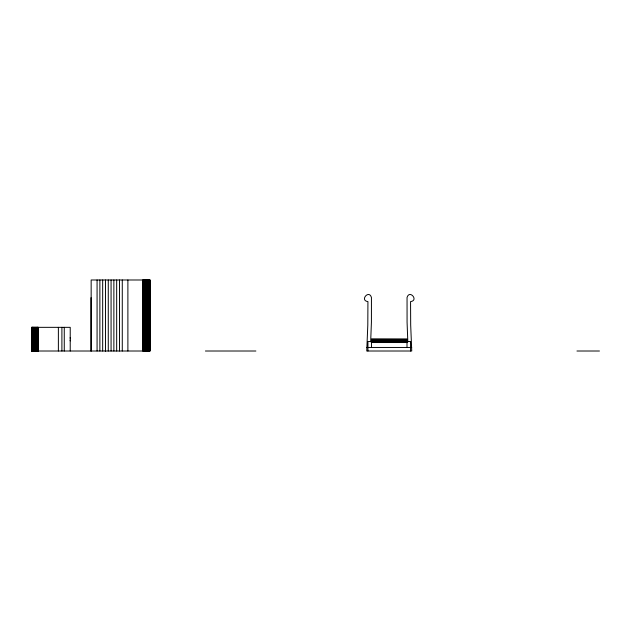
<?xml version="1.0" encoding="UTF-8"?>
<svg xmlns="http://www.w3.org/2000/svg" width="631" height="631" viewBox="0 0 631 631"><rect width="100%" height="100%" fill="white"/><g stroke="black" fill="none" stroke-linecap="round" stroke-linejoin="round"><path stroke-width="0.95" d="M70.222 340.062L70.222 340.866M70.222 338.287L70.222 337.482M370.665 341.868L371.414 322.252L371.438 297.493C369.017 289.219 359.378 300.506 367.928 301.61L367.802 325.06L366.753 351.01L411.735 351.01L410.686 325.06L410.56 301.61C419.11 300.506 409.472 289.219 407.05 297.493L407.074 322.252L407.823 341.868M150.02 279.99L91.156 279.99L91.156 351.01M371.485 339.249L407.003 339.297M371.485 339.352L407.003 339.407M371.485 339.486L407.003 339.565M371.485 339.652L407.003 339.652M371.485 339.746L407.003 339.857M371.485 339.967L407.003 339.967M371.485 340.085L407.003 340.085M371.485 340.212L407.003 340.212M371.485 340.354L407.003 340.354M371.485 340.488L407.003 340.488M371.485 340.637L407.003 340.637M371.485 340.795L407.003 340.795M371.485 340.953L407.003 340.953M371.485 341.111L407.003 341.111M371.485 341.284L407.003 341.284M371.485 341.631L407.003 341.631M371.485 341.805L407.003 341.805M371.485 341.986L407.003 341.986M371.485 342.168L407.003 342.168M371.485 342.357L407.003 342.357M371.485 342.538L407.003 342.538M366.753 347.46L411.735 347.46M205.414 351.01L255.878 351.01M576.955 351.01L599.45 351.01M105.314 350.457L105.361 351.01M410.552 351.01L410.552 341.545L367.936 341.545L367.936 351.01M407.003 347.46L407.003 339.178L371.485 339.194L371.485 347.46M149.918 351.01L149.918 279.99L150.036 351.01L31.558 351.01L31.566 327.339L70.222 327.339L70.222 351.01M149.799 279.99L149.728 351.01M149.65 279.99L149.563 351.01M149.468 279.99L149.468 351.01M149.358 279.99L149.358 351.01M149.247 279.99L149.247 351.01M149.129 279.99L149.129 351.01M148.995 279.99L148.995 351.01M148.861 279.99L148.861 351.01M148.719 279.99L148.719 351.01M148.569 279.99L148.569 351.01M148.419 279.99L148.419 351.01M148.261 279.99L148.261 351.01M148.096 279.99L148.096 351.01M147.93 279.99L147.93 351.01M147.757 279.99L147.757 351.01M147.583 279.99L147.583 351.01M147.402 279.99L147.402 351.01M147.22 279.99L147.22 351.01M147.039 279.99L147.039 351.01M146.849 279.99L146.849 351.01M146.668 279.99L146.668 351.01M146.479 279.99L146.479 351.01M146.297 279.99L146.297 351.01M146.108 279.99L146.108 351.01M145.927 279.99L145.927 351.01M145.745 279.99L145.745 351.01M145.564 279.99L145.564 351.01M145.382 279.99L145.382 351.01M145.209 279.99L145.209 351.01M145.035 279.99L145.035 351.01M144.87 279.99L144.87 351.01M144.704 279.99L144.704 351.01M144.546 279.99L144.546 351.01M144.389 279.99L144.389 351.01M144.247 279.99L144.247 351.01M144.105 279.99L144.105 351.01M143.963 279.99L143.963 351.01M143.836 279.99L143.836 351.01M143.718 279.99L143.718 351.01M143.608 279.99L143.608 351.01M143.497 351.01L143.403 279.99L143.316 351.01M143.158 279.99L143.229 351.01M143.095 279.99L143.048 351.01M142.945 279.99L142.969 351.01M127.888 279.99L127.888 351.01M122.28 279.99L122.28 351.01M119.48 279.99L119.48 351.01M116.672 279.99L116.672 351.01M113.872 279.99L113.872 351.01M111.072 279.99L111.072 351.01M108.272 279.99L108.272 351.01M105.472 279.99L105.472 351.01M102.672 279.99L102.672 351.01M99.872 279.99L99.872 351.01M97.071 279.99L97.071 351.01M91.022 297.698L91.022 351.01M64.267 327.339L64.267 351.01M61.901 327.339L61.901 351.01M58.375 327.339L58.375 351.01M38.207 327.339L38.239 351.01M38.112 327.339L38.112 351.01M38.01 327.339L38.01 351.01M37.899 327.339L37.899 351.01M37.781 327.339L37.781 351.01M37.655 327.339L37.655 351.01M37.521 327.339L37.521 351.01M37.387 327.339L37.387 351.01M37.237 327.339L37.237 351.01M37.087 327.339L37.087 351.01M36.929 327.339L36.929 351.01M36.772 327.339L36.772 351.01M36.606 327.339L36.606 351.01M36.432 327.339L36.432 351.01M36.259 327.339L36.259 351.01M36.077 327.339L36.077 351.01M35.904 327.339L35.904 351.01M35.722 327.339L35.722 351.01M35.533 327.339L35.533 351.01M35.352 327.339L35.352 351.01M35.162 327.339L35.162 351.01M34.981 327.339L34.981 351.01M34.792 327.339L34.792 351.01M34.61 327.339L34.61 351.01M34.421 327.339L34.421 351.01M34.24 327.339L34.24 351.01M34.066 327.339L34.066 351.01M33.885 327.339L33.885 351.01M33.711 327.339L33.711 351.01M33.546 327.339L33.546 351.01M33.38 327.339L33.38 351.01M33.222 327.339L33.222 351.01M33.064 327.339L33.064 351.01M32.915 327.339L32.915 351.01M32.773 327.339L32.773 351.01M32.631 327.339L32.631 351.01M32.504 327.339L32.504 351.01M32.378 327.339L32.378 351.01M32.268 327.339L32.268 351.01M32.157 327.339L32.055 351.01M31.968 327.339L31.968 351.01M31.834 327.339L31.81 351.01M31.739 327.339L31.637 351.01"/></g></svg>
